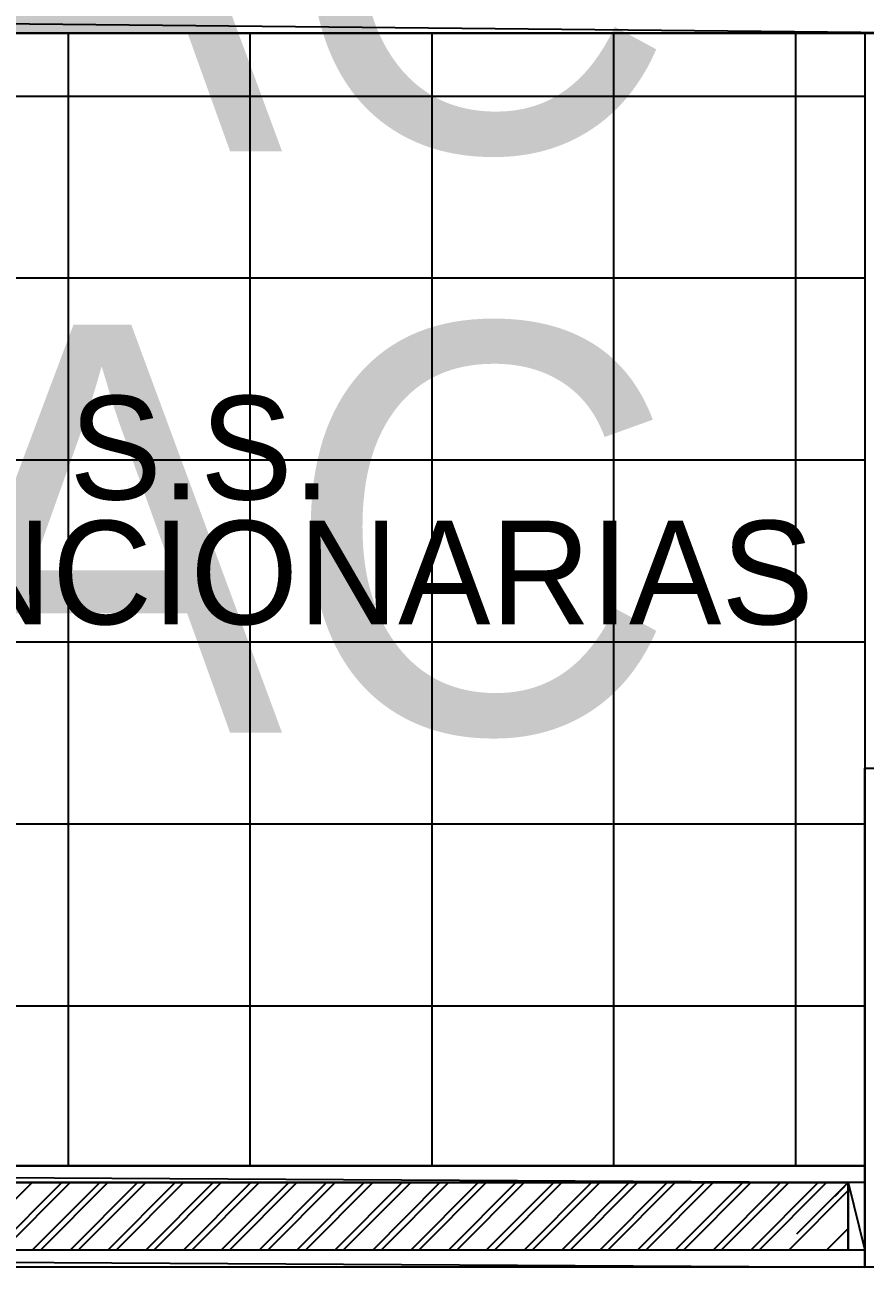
# Model space of a CAD drawing. Header units: millimetres. Extents: x 7649 to 34105, y 3983 to 25377.
# Drawn here: x 32076 to 33323, y 5375 to 7218 of the extents above; entities that cross this region are included whole.
import ezdxf

# ---------------------------------------------------------------- set-up
doc = ezdxf.new("R2010")
doc.units = ezdxf.units.MM

msp = doc.modelspace()

# ---------------------------------------------------------------- linework, layer by layer
at = {"layer": 'GEOMETRY', "color": 7}
for p, q in [((33443.15694, 7205.30972), (30922.73611, 7230.18056)), ((33443.15694, 7205.30972), (30922.73611, 7230.18056)), ((30922.73611, 7205.30972), (33443.15694, 7205.30972)), ((32140.34861, 5525.20556), (32140.34861, 7205.30972)), ((32410.22361, 5525.20556), (32410.22361, 7205.30972)), ((32680.09861, 5525.20556), (32680.09861, 7205.30972)), ((32949.97361, 5525.20556), (32949.97361, 7205.30972)), ((33219.84861, 5525.20556), (33219.84861, 7205.30972)), ((31042.85694, 7112.17639), (33322.50694, 7112.17639)), ((31042.85694, 6842.30139), (33322.50694, 6842.30139)), ((31042.85694, 6572.42639), (33322.50694, 6572.42639)), ((31042.85694, 6302.55139), (33322.50694, 6302.55139)), ((31042.85694, 6032.67639), (33322.50694, 6032.67639)), ((31042.85694, 5762.80139), (33322.50694, 5762.80139)), ((33322.50694, 5525.20556), (28970.64028, 5525.20556)), ((28970.64028, 5525.20556), (33322.50694, 5500.33472)), ((28970.64028, 5525.20556), (33322.50694, 5500.33472)), ((33089.67361, 5525.20556), (32453.08611, 5525.20556)), ((32453.08611, 5525.20556), (33089.67361, 5525.20556)), ((33322.50694, 5500.33472), (33322.50694, 5525.20556)), ((33322.50694, 5500.33472), (28970.64028, 5500.33472)), ((31986.89028, 5400.32222), (32086.90278, 5500.33472)), ((32030.81111, 5400.32222), (32130.82361, 5500.33472)), ((32042.98194, 5400.32222), (32142.99444, 5500.33472)), ((32086.90278, 5400.32222), (32186.91528, 5500.33472)), ((32099.07361, 5400.32222), (32199.08611, 5500.33472)), ((32142.99444, 5400.32222), (32243.00694, 5500.33472)), ((32155.16528, 5400.32222), (32255.17778, 5500.33472)), ((32199.08611, 5400.32222), (32299.09861, 5500.33472)), ((32211.25694, 5400.32222), (32311.26944, 5500.33472)), ((32255.17778, 5400.32222), (32355.19028, 5500.33472)), ((32267.34861, 5400.32222), (32367.36111, 5500.33472)), ((32311.26944, 5400.32222), (32411.28194, 5500.33472)), ((32323.44028, 5400.32222), (32423.45278, 5500.33472)), ((32367.36111, 5400.32222), (32467.37361, 5500.33472)), ((32379.53194, 5400.32222), (32479.54444, 5500.33472)), ((32423.45278, 5400.32222), (32523.46528, 5500.33472)), ((32436.15278, 5400.32222), (32536.16528, 5500.33472)), ((32479.54444, 5400.32222), (32579.55694, 5500.33472)), ((32492.24444, 5400.32222), (32592.25694, 5500.33472)), ((32535.63611, 5400.32222), (32635.64861, 5500.33472)), ((32548.33611, 5400.32222), (32648.34861, 5500.33472)), ((32592.25694, 5400.32222), (32691.74028, 5500.33472)), ((32604.42778, 5400.32222), (32704.44028, 5500.33472)), ((32648.34861, 5400.32222), (32748.36111, 5500.33472)), ((32660.51944, 5400.32222), (32760.53194, 5500.33472)), ((32704.44028, 5400.32222), (32804.45278, 5500.33472)), ((32716.61111, 5400.32222), (32816.62361, 5500.33472)), ((32760.53194, 5400.32222), (32860.54444, 5500.33472)), ((32772.70278, 5400.32222), (32872.71528, 5500.33472)), ((32816.62361, 5400.32222), (32916.63611, 5500.33472)), ((32828.79444, 5400.32222), (32928.80694, 5500.33472)), ((32872.71528, 5400.32222), (32972.72778, 5500.33472)), ((32884.88611, 5400.32222), (32984.89861, 5500.33472)), ((32928.80694, 5400.32222), (33028.81944, 5500.33472)), ((32940.97778, 5400.32222), (33040.99028, 5500.33472)), ((32984.89861, 5400.32222), (33084.91111, 5500.33472)), ((32997.06944, 5400.32222), (33097.08194, 5500.33472)), ((33040.99028, 5400.32222), (33141.00278, 5500.33472)), ((33053.16111, 5400.32222), (33153.17361, 5500.33472)), ((33097.08194, 5400.32222), (33197.09444, 5500.33472)), ((33109.25278, 5400.32222), (33209.26528, 5500.33472)), ((33153.17361, 5400.32222), (33253.18611, 5500.33472)), ((33165.34444, 5400.32222), (33265.35694, 5500.33472)), ((33221.43611, 5424.13472), (33297.63611, 5500.33472)), ((33278.05694, 5480.22639), (33297.63611, 5500.33472)), ((33322.50694, 5500.33472), (33297.63611, 5500.33472)), ((33297.63611, 5500.33472), (33322.50694, 5400.32222)), ((33297.63611, 5500.33472), (33322.50694, 5400.32222)), ((33297.63611, 5400.32222), (33297.63611, 5500.33472)), ((33322.50694, 5400.32222), (33322.50694, 5500.33472)), ((33209.26528, 5400.32222), (33297.63611, 5488.69306)), ((33265.35694, 5400.32222), (33297.63611, 5432.07222)), ((33322.50694, 5400.32222), (28970.64028, 5400.32222)), ((28970.64028, 5400.32222), (33322.50694, 5374.92222)), ((28970.64028, 5400.32222), (33322.50694, 5374.92222)), ((33322.50694, 5400.32222), (33297.63611, 5400.32222)), ((33322.50694, 5374.92222), (33322.50694, 5400.32222)), ((34105.14444, 5374.92222), (7649.45694, 5374.92222)), ((33322.50694, 5374.92222), (28970.64028, 5374.92222))]:
    msp.add_line(p, q, dxfattribs=at)
at = {"layer": 'RECTANGLES', "color": 7}
for p, q in [((33443.15694, 7205.30972), (30922.73611, 7205.30972)), ((31042.85694, 7205.30972), (33322.50694, 7205.30972)), ((33322.50694, 7205.30972), (33322.50694, 5525.20556)), ((33322.50694, 6115.22639), (34105.14444, 6115.22639)), ((33322.50694, 5374.92222), (33322.50694, 6115.22639)), ((28970.64028, 5525.20556), (33322.50694, 5525.20556)), ((33322.50694, 5525.20556), (31042.85694, 5525.20556)), ((33322.50694, 5525.20556), (33322.50694, 5374.92222)), ((28995.51111, 5500.33472), (33297.63611, 5500.33472)), ((33297.63611, 5500.33472), (33297.63611, 5400.32222)), ((33297.63611, 5400.32222), (28995.51111, 5400.32222)), ((33322.50694, 5374.92222), (28970.64028, 5374.92222)), ((34105.14444, 5374.92222), (33322.50694, 5374.92222))]:
    msp.add_line(p, q, dxfattribs=at)

# ---------------------------------------------------------------- texts
at = {"layer": 'TEXT'}
for s, height, p in [('ORELLISAC', 605.38689, (28499.46011, 7030.15556)), ('ORELLISAC', 605.38689, (28499.46011, 6167.61389)), ('S.S.', 153.66947, (32141.93611, 6513.69747)), ('FUNCIONARIAS', 153.66947, (31693.73194, 6328.48913))]:
    msp.add_text(s, height=height, dxfattribs=at).set_placement(p)

doc.saveas('drawing.dxf')
